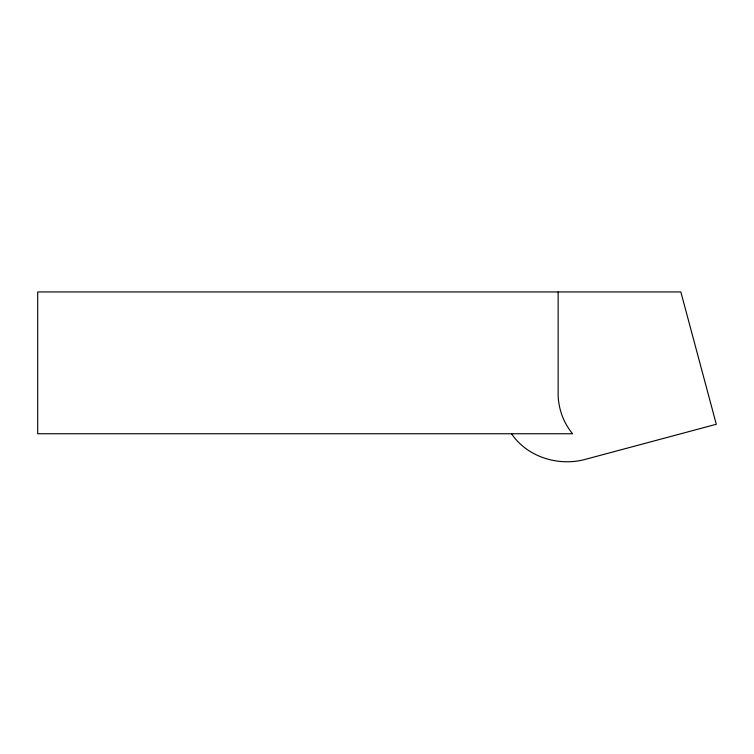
<?xml version="1.0" encoding="UTF-8"?>
<svg xmlns="http://www.w3.org/2000/svg" width="754" height="754" viewBox="0 0 754 754"><rect width="100%" height="100%" fill="white"/><g stroke="black" fill="none" stroke-linecap="round" stroke-linejoin="round"><path stroke-width="1.13" d="M511.523 433.757C527.008 456.726 557.536 466.349 583.992 459.714L716.3 424.266L680.843 291.949L37.7 291.949L37.7 433.757L572.597 433.757C563.709 423.098 558.742 409.629 558.139 395.737L558.139 291.949"/></g></svg>
